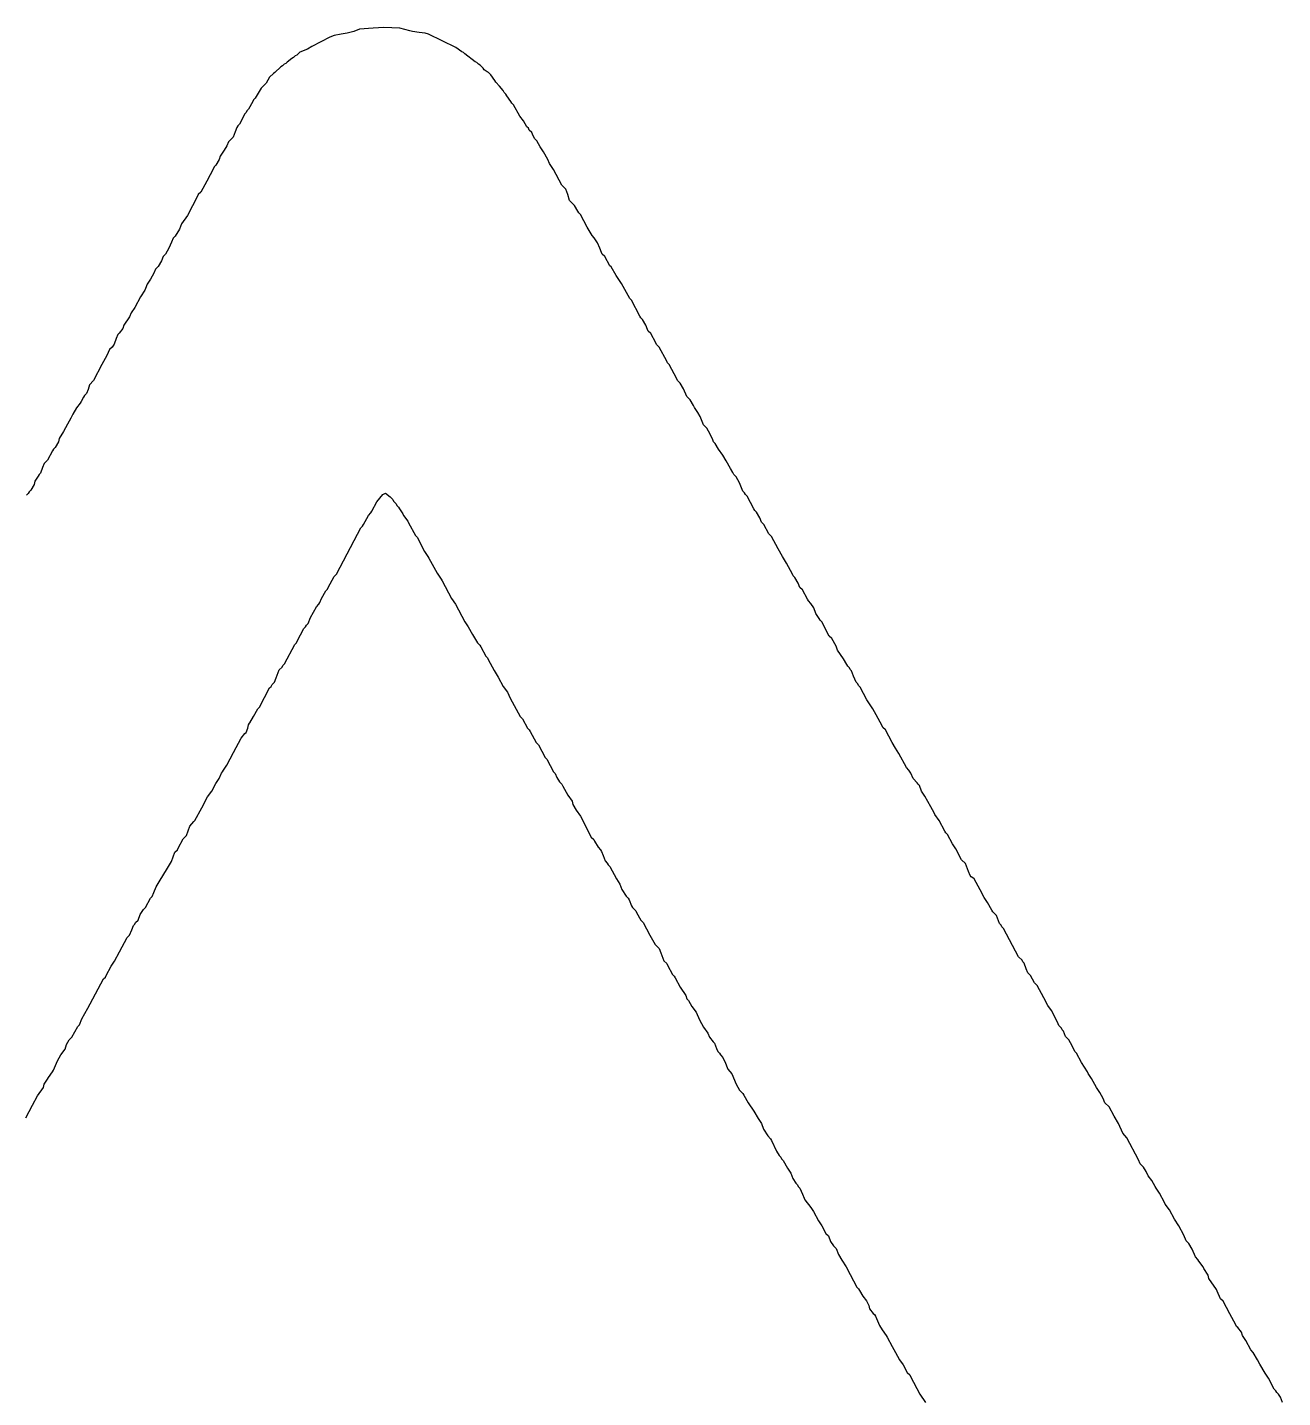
# Model space of a CAD drawing. Header units: inches. Extents: x 0 to 5379, y 0 to 5429.
# Drawn here: x 176.174 to 178.621, y 95.655 to 98.327 of the extents above; entities that cross this region are included whole.
import ezdxf

# ---------------------------------------------------------------- set-up
doc = ezdxf.new("R2010")
doc.units = ezdxf.units.IN
doc.layers.add('Bottom Overlay', color=54, linetype='Continuous')

msp = doc.modelspace()

# ---------------------------------------------------------------- linework, layer by layer
at = {"layer": 'Bottom Overlay'}
for p, q in [((176.7633, 98.308), (176.7282, 98.2893)), ((176.7715, 98.3113), (176.7633, 98.308)), ((176.7854, 98.3138), (176.7715, 98.3113)), ((176.7968, 98.3154), (176.7854, 98.3138)), ((176.8099, 98.3187), (176.7968, 98.3154)), ((176.8213, 98.3236), (176.8099, 98.3187)), ((176.8475, 98.3252), (176.8213, 98.3236)), ((176.8687, 98.3268), (176.8475, 98.3252)), ((176.8998, 98.3252), (176.8687, 98.3268)), ((176.9194, 98.3203), (176.8998, 98.3252)), ((176.9243, 98.3187), (176.9194, 98.3203)), ((176.9373, 98.317), (176.9243, 98.3187)), ((176.9488, 98.3154), (176.9373, 98.317)), ((176.9553, 98.3138), (176.9488, 98.3154)), ((177.0092, 98.2876), (176.9553, 98.3138)), ((176.72, 98.2843), (176.7045, 98.2786)), ((176.7282, 98.2893), (176.72, 98.2843)), ((177.0207, 98.2794), (177.0092, 98.2876)), ((176.6743, 98.2549), (176.671, 98.2517)), ((176.6776, 98.2566), (176.6743, 98.2549)), ((176.68, 98.259), (176.6776, 98.2566)), ((176.689, 98.2664), (176.68, 98.259)), ((176.6923, 98.268), (176.689, 98.2664)), ((176.6955, 98.2713), (176.6923, 98.268)), ((176.6988, 98.2729), (176.6955, 98.2713)), ((176.7045, 98.2786), (176.6988, 98.2729)), ((177.0239, 98.2778), (177.0207, 98.2794)), ((177.0264, 98.2754), (177.0239, 98.2778)), ((177.0468, 98.2598), (177.0264, 98.2754)), ((177.0501, 98.2582), (177.0468, 98.2598)), ((177.0533, 98.2549), (177.0501, 98.2582)), ((177.0566, 98.2533), (177.0533, 98.2549)), ((176.6457, 98.2296), (176.6392, 98.2182)), ((176.6531, 98.237), (176.6457, 98.2296)), ((176.6563, 98.2386), (176.6531, 98.237)), ((176.6678, 98.25), (176.6563, 98.2386)), ((176.671, 98.2517), (176.6678, 98.25)), ((177.0623, 98.2476), (177.0566, 98.2533)), ((177.064, 98.2443), (177.0623, 98.2476)), ((177.0697, 98.2402), (177.064, 98.2443)), ((177.0729, 98.2386), (177.0697, 98.2402)), ((177.077, 98.2345), (177.0729, 98.2386)), ((177.0852, 98.2231), (177.077, 98.2345)), ((176.6277, 98.2051), (176.6196, 98.192)), ((176.6294, 98.2084), (176.6277, 98.2051)), ((176.6392, 98.2182), (176.6294, 98.2084)), ((177.0868, 98.2198), (177.0852, 98.2231)), ((177.0942, 98.2125), (177.0868, 98.2198)), ((177.1015, 98.2035), (177.0942, 98.2125)), ((177.1032, 98.2002), (177.1015, 98.2035)), ((177.1064, 98.1969), (177.1032, 98.2002)), ((176.613, 98.1822), (176.6049, 98.1675)), ((176.6147, 98.1855), (176.613, 98.1822)), ((176.6179, 98.1888), (176.6147, 98.1855)), ((176.6196, 98.192), (176.6179, 98.1888)), ((177.1081, 98.1937), (177.1064, 98.1969)), ((177.1162, 98.1822), (177.1081, 98.1937)), ((177.1179, 98.179), (177.1162, 98.1822)), ((177.1211, 98.1757), (177.1179, 98.179)), ((177.1334, 98.1536), (177.1211, 98.1757)), ((176.5967, 98.1577), (176.5918, 98.1463)), ((176.6, 98.161), (176.5967, 98.1577)), ((176.6016, 98.1643), (176.6, 98.161)), ((176.6049, 98.1675), (176.6016, 98.1643)), ((177.1408, 98.1447), (177.1334, 98.1536)), ((176.5787, 98.1234), (176.5746, 98.1128)), ((176.582, 98.1316), (176.5787, 98.1234)), ((176.5836, 98.1349), (176.582, 98.1316)), ((176.5869, 98.1381), (176.5836, 98.1349)), ((176.5918, 98.1463), (176.5869, 98.1381)), ((177.1473, 98.1332), (177.1408, 98.1447)), ((177.1506, 98.13), (177.1473, 98.1332)), ((177.1522, 98.1267), (177.1506, 98.13)), ((177.1571, 98.1218), (177.1522, 98.1267)), ((177.1587, 98.1185), (177.1571, 98.1218)), ((176.5624, 98.0956), (176.5575, 98.0875)), ((176.5656, 98.1038), (176.5624, 98.0956)), ((176.5746, 98.1128), (176.5656, 98.1038)), ((177.162, 98.1103), (177.1587, 98.1185)), ((177.1669, 98.1054), (177.162, 98.1103)), ((177.1734, 98.094), (177.1669, 98.1054)), ((177.18, 98.0842), (177.1734, 98.094)), ((176.5477, 98.0695), (176.5411, 98.0581)), ((176.5493, 98.076), (176.5477, 98.0695)), ((176.5575, 98.0875), (176.5493, 98.076)), ((177.1881, 98.0695), (177.18, 98.0842)), ((177.1914, 98.0613), (177.1881, 98.0695)), ((176.5362, 98.0515), (176.5232, 98.027)), ((176.5379, 98.0548), (176.5362, 98.0515)), ((176.5411, 98.0581), (176.5379, 98.0548)), ((177.1996, 98.0499), (177.1914, 98.0613)), ((177.2159, 98.0189), (177.1996, 98.0499)), ((176.5232, 98.027), (176.5117, 98.0058)), ((177.2233, 98.0115), (177.2159, 98.0189)), ((176.5052, 97.9976), (176.4856, 97.96)), ((176.5068, 98.0009), (176.5052, 97.9976)), ((176.5117, 98.0058), (176.5068, 98.0009)), ((177.2273, 98.0009), (177.2233, 98.0115)), ((177.2306, 97.9894), (177.2273, 98.0009)), ((177.2404, 97.9796), (177.2306, 97.9894)), ((176.4856, 97.96), (176.4742, 97.9437)), ((177.2469, 97.9682), (177.2404, 97.9796)), ((177.2486, 97.9649), (177.2469, 97.9682)), ((177.2519, 97.9617), (177.2486, 97.9649)), ((177.2649, 97.9372), (177.2519, 97.9617)), ((176.4701, 97.9331), (176.4619, 97.92)), ((176.4742, 97.9437), (176.4701, 97.9331)), ((177.2731, 97.9241), (177.2649, 97.9372)), ((176.4545, 97.9078), (176.4496, 97.8963)), ((176.4578, 97.9159), (176.4545, 97.9078)), ((176.4619, 97.92), (176.4578, 97.9159)), ((177.2747, 97.9208), (177.2731, 97.9241)), ((177.2788, 97.9167), (177.2747, 97.9208)), ((177.2853, 97.9069), (177.2788, 97.9167)), ((177.2894, 97.8963), (177.2853, 97.9069)), ((176.4382, 97.88), (176.4349, 97.8718)), ((176.4431, 97.8849), (176.4382, 97.88)), ((176.4496, 97.8963), (176.4431, 97.8849)), ((177.2927, 97.8881), (177.2894, 97.8963)), ((177.2943, 97.8849), (177.2927, 97.8881)), ((177.2992, 97.88), (177.2943, 97.8849)), ((177.309, 97.862), (177.2992, 97.88)), ((176.4235, 97.8555), (176.4202, 97.8473)), ((176.4284, 97.8604), (176.4235, 97.8555)), ((176.4349, 97.8718), (176.4284, 97.8604)), ((177.3115, 97.8596), (177.309, 97.862)), ((177.3213, 97.8432), (177.3115, 97.8596)), ((176.4072, 97.8261), (176.4039, 97.8179)), ((176.4137, 97.8359), (176.4072, 97.8261)), ((176.4202, 97.8473), (176.4137, 97.8359)), ((177.3319, 97.8277), (177.3213, 97.8432)), ((177.3417, 97.8097), (177.3319, 97.8277)), ((176.3941, 97.8016), (176.3827, 97.7803)), ((176.4023, 97.8146), (176.3941, 97.8016)), ((176.4039, 97.8179), (176.4023, 97.8146)), ((177.3482, 97.7983), (177.3417, 97.8097)), ((176.3827, 97.7803), (176.3761, 97.7705)), ((177.3515, 97.795), (177.3482, 97.7983)), ((177.3679, 97.764), (177.3515, 97.795)), ((176.3614, 97.746), (176.3598, 97.7395)), ((176.3729, 97.7623), (176.3614, 97.746)), ((176.3761, 97.7705), (176.3729, 97.7623)), ((177.3695, 97.7607), (177.3679, 97.764)), ((177.3728, 97.7574), (177.3695, 97.7607)), ((177.3793, 97.746), (177.3728, 97.7574)), ((177.3826, 97.7378), (177.3793, 97.746)), ((176.3467, 97.7199), (176.3426, 97.7092)), ((176.35, 97.728), (176.3467, 97.7199)), ((176.3524, 97.7305), (176.35, 97.728)), ((176.3598, 97.7395), (176.3524, 97.7305)), ((177.3842, 97.7346), (177.3826, 97.7378)), ((177.3891, 97.7297), (177.3842, 97.7346)), ((177.3989, 97.7117), (177.3891, 97.7297)), ((176.3336, 97.6986), (176.3287, 97.6872)), ((176.3385, 97.7035), (176.3336, 97.6986)), ((176.3426, 97.7092), (176.3385, 97.7035)), ((177.4005, 97.7084), (177.3989, 97.7117)), ((177.4054, 97.7035), (177.4005, 97.7084)), ((177.4201, 97.6758), (177.4054, 97.7035)), ((176.3189, 97.6692), (176.3026, 97.6382)), ((176.3287, 97.6872), (176.3189, 97.6692)), ((177.4218, 97.6725), (177.4201, 97.6758)), ((177.425, 97.6692), (177.4218, 97.6725)), ((177.4397, 97.6414), (177.425, 97.6692)), ((177.4414, 97.6382), (177.4397, 97.6414)), ((176.2887, 97.6129), (176.2846, 97.6088)), ((176.292, 97.621), (176.2887, 97.6129)), ((176.2944, 97.63), (176.292, 97.621)), ((176.3026, 97.6382), (176.2944, 97.63)), ((177.4463, 97.6333), (177.4414, 97.6382)), ((177.4528, 97.6218), (177.4463, 97.6333)), ((177.4593, 97.6071), (177.4528, 97.6218)), ((176.2765, 97.5941), (176.2691, 97.5851)), ((176.2781, 97.5973), (176.2765, 97.5941)), ((176.283, 97.6055), (176.2781, 97.5973)), ((176.2846, 97.6088), (176.283, 97.6055)), ((177.4659, 97.6006), (177.4593, 97.6071)), ((177.4724, 97.5892), (177.4659, 97.6006)), ((177.4741, 97.5859), (177.4724, 97.5892)), ((177.4806, 97.5761), (177.4741, 97.5859)), ((176.2585, 97.5647), (176.252, 97.5532)), ((176.2618, 97.5728), (176.2585, 97.5647)), ((176.2691, 97.5851), (176.2618, 97.5728)), ((177.4855, 97.5679), (177.4806, 97.5761)), ((177.492, 97.5516), (177.4855, 97.5679)), ((176.2438, 97.5385), (176.2356, 97.5254)), ((176.252, 97.5532), (176.2438, 97.5385)), ((177.4986, 97.545), (177.492, 97.5516)), ((177.5051, 97.5336), (177.4986, 97.545)), ((177.51, 97.5222), (177.5051, 97.5336)), ((176.2274, 97.5075), (176.2242, 97.5042)), ((176.234, 97.5189), (176.2274, 97.5075)), ((176.2356, 97.5254), (176.234, 97.5189)), ((177.5116, 97.5189), (177.51, 97.5222)), ((177.5149, 97.5156), (177.5116, 97.5189)), ((177.5214, 97.5042), (177.5149, 97.5156)), ((176.2127, 97.483), (176.2062, 97.4764)), ((176.2225, 97.5009), (176.2127, 97.483)), ((176.2242, 97.5042), (176.2225, 97.5009)), ((177.5296, 97.4928), (177.5214, 97.5042)), ((177.5361, 97.4813), (177.5296, 97.4928)), ((177.5443, 97.4666), (177.5361, 97.4813)), ((176.1948, 97.4519), (176.1882, 97.4421)), ((176.1964, 97.4552), (176.1948, 97.4519)), ((176.1989, 97.4576), (176.1964, 97.4552)), ((176.2029, 97.4683), (176.1989, 97.4576)), ((176.2062, 97.4764), (176.2029, 97.4683)), ((177.5492, 97.4585), (177.5443, 97.4666)), ((177.5508, 97.4552), (177.5492, 97.4585)), ((177.5557, 97.4503), (177.5508, 97.4552)), ((176.1866, 97.4356), (176.1801, 97.4241)), ((176.1882, 97.4421), (176.1866, 97.4356)), ((177.5623, 97.4388), (177.5557, 97.4503)), ((177.5688, 97.4225), (177.5623, 97.4388)), ((176.1752, 97.4176), (176.1719, 97.4143)), ((176.1768, 97.4209), (176.1752, 97.4176)), ((176.1801, 97.4241), (176.1768, 97.4209)), ((176.845, 97.3833), (176.8548, 97.4013)), ((176.8548, 97.4013), (176.8663, 97.416)), ((176.8663, 97.416), (176.872, 97.4184)), ((176.872, 97.4184), (176.881, 97.4111)), ((176.881, 97.4111), (176.8859, 97.4062)), ((176.8859, 97.4062), (176.8875, 97.4029)), ((176.8875, 97.4029), (176.8924, 97.398)), ((177.5721, 97.4192), (177.5688, 97.4225)), ((177.5737, 97.416), (177.5721, 97.4192)), ((177.577, 97.4127), (177.5737, 97.416)), ((177.5901, 97.3882), (177.577, 97.4127)), ((176.8287, 97.3572), (176.8385, 97.3751)), ((176.8385, 97.3751), (176.8434, 97.38)), ((176.8434, 97.38), (176.845, 97.3833)), ((176.8924, 97.398), (176.894, 97.3947)), ((176.894, 97.3947), (176.8973, 97.3915)), ((176.8973, 97.3915), (176.8989, 97.3882)), ((176.8989, 97.3882), (176.9055, 97.3784)), ((176.9055, 97.3784), (176.9071, 97.3751)), ((176.9071, 97.3751), (176.9153, 97.3637)), ((177.5917, 97.3849), (177.5901, 97.3882)), ((177.595, 97.3817), (177.5917, 97.3849)), ((177.6015, 97.3702), (177.595, 97.3817)), ((176.8107, 97.3261), (176.8238, 97.3506)), ((176.8238, 97.3506), (176.8271, 97.3539)), ((176.8271, 97.3539), (176.8287, 97.3572)), ((176.9153, 97.3637), (176.9169, 97.3604)), ((176.9169, 97.3604), (176.93, 97.3359)), ((177.6048, 97.3621), (177.6015, 97.3702)), ((177.6097, 97.3572), (177.6048, 97.3621)), ((177.6195, 97.3392), (177.6097, 97.3572)), ((176.7764, 97.2608), (176.8107, 97.3261)), ((176.93, 97.3359), (176.9333, 97.3327)), ((176.9333, 97.3327), (176.948, 97.3049)), ((177.6244, 97.3343), (177.6195, 97.3392)), ((177.6374, 97.3098), (177.6244, 97.3343)), ((176.948, 97.3049), (176.9545, 97.2951)), ((176.9545, 97.2951), (176.9561, 97.2918)), ((176.9561, 97.2918), (176.9725, 97.2624)), ((177.6456, 97.2951), (177.6374, 97.3098)), ((177.6538, 97.282), (177.6456, 97.2951)), ((177.6652, 97.2608), (177.6538, 97.282)), ((176.7601, 97.2346), (176.7715, 97.2559)), ((176.7715, 97.2559), (176.7764, 97.2608)), ((176.9725, 97.2624), (176.9806, 97.251)), ((176.9806, 97.251), (176.9823, 97.2477)), ((176.9823, 97.2477), (177.0002, 97.2134)), ((177.6668, 97.2575), (177.6652, 97.2608)), ((177.6701, 97.2542), (177.6668, 97.2575)), ((177.6766, 97.2428), (177.6701, 97.2542)), ((177.6799, 97.2346), (177.6766, 97.2428)), ((176.7437, 97.2052), (176.747, 97.2134)), ((176.747, 97.2134), (176.7552, 97.2281)), ((176.7552, 97.2281), (176.7584, 97.2314)), ((176.7584, 97.2314), (176.7601, 97.2346)), ((177.0002, 97.2134), (177.0084, 97.2019)), ((177.6848, 97.2297), (177.6799, 97.2346)), ((177.6946, 97.2117), (177.6848, 97.2297)), ((177.6963, 97.2085), (177.6946, 97.2117)), ((176.7258, 97.1758), (176.7372, 97.197)), ((176.7372, 97.197), (176.7421, 97.2019)), ((176.7421, 97.2019), (176.7437, 97.2052)), ((177.0084, 97.2019), (177.0264, 97.1676)), ((177.7012, 97.2036), (177.6963, 97.2085)), ((177.7069, 97.1946), (177.7012, 97.2036)), ((177.711, 97.184), (177.7069, 97.1946)), ((176.716, 97.1578), (176.7176, 97.1611)), ((176.7176, 97.1611), (176.7209, 97.1644)), ((176.7209, 97.1644), (176.7258, 97.1758)), ((177.0264, 97.1676), (177.0329, 97.1578)), ((177.7175, 97.1742), (177.711, 97.184)), ((177.7191, 97.1709), (177.7175, 97.1742)), ((177.7224, 97.1676), (177.7191, 97.1709)), ((177.7371, 97.1399), (177.7224, 97.1676)), ((176.6996, 97.1301), (176.7127, 97.1546)), ((176.7127, 97.1546), (176.716, 97.1578)), ((177.0329, 97.1578), (177.0411, 97.1431)), ((177.0411, 97.1431), (177.0493, 97.1301)), ((177.742, 97.135), (177.7371, 97.1399)), ((177.7502, 97.1203), (177.742, 97.135)), ((176.6751, 97.0859), (176.6947, 97.1235)), ((176.6947, 97.1235), (176.698, 97.1268)), ((176.698, 97.1268), (176.6996, 97.1301)), ((177.0493, 97.1301), (177.0509, 97.1268)), ((177.0509, 97.1268), (177.0558, 97.1219)), ((177.0558, 97.1219), (177.0574, 97.1186)), ((177.0574, 97.1186), (177.0672, 97.1006)), ((177.7534, 97.1121), (177.7502, 97.1203)), ((177.7649, 97.0957), (177.7534, 97.1121)), ((176.6645, 97.0737), (176.6702, 97.0794)), ((176.6702, 97.0794), (176.6718, 97.0827)), ((176.6718, 97.0827), (176.6751, 97.0859)), ((177.0672, 97.1006), (177.0705, 97.0974)), ((177.0705, 97.0974), (177.0721, 97.0941)), ((177.0721, 97.0941), (177.0836, 97.0729)), ((177.7714, 97.0843), (177.7649, 97.0957)), ((177.773, 97.081), (177.7714, 97.0843)), ((177.7763, 97.0778), (177.773, 97.081)), ((177.7779, 97.0745), (177.7763, 97.0778)), ((176.6555, 97.05), (176.6588, 97.0582)), ((176.6588, 97.0582), (176.6645, 97.0737)), ((177.0836, 97.0729), (177.0917, 97.0598)), ((177.0917, 97.0598), (177.1015, 97.0418)), ((177.7804, 97.0721), (177.7779, 97.0745)), ((177.7845, 97.0614), (177.7804, 97.0721)), ((177.7894, 97.05), (177.7845, 97.0614)), ((176.6261, 97.001), (176.6457, 97.0386)), ((176.6457, 97.0386), (176.649, 97.0418)), ((176.649, 97.0418), (176.6506, 97.0451)), ((176.6506, 97.0451), (176.6555, 97.05)), ((177.1015, 97.0418), (177.1097, 97.0304)), ((177.1097, 97.0304), (177.1146, 97.019)), ((177.7926, 97.0467), (177.7894, 97.05)), ((177.7943, 97.0435), (177.7926, 97.0467)), ((177.7975, 97.0402), (177.7943, 97.0435)), ((177.8106, 97.0157), (177.7975, 97.0402)), ((176.6147, 96.983), (176.6228, 96.9977)), ((176.6228, 96.9977), (176.6261, 97.001)), ((177.1146, 97.019), (177.1342, 96.983)), ((177.8221, 96.9977), (177.8106, 97.0157)), ((177.8286, 96.9863), (177.8221, 96.9977)), ((176.6073, 96.9708), (176.6147, 96.983)), ((177.1342, 96.983), (177.1391, 96.9781)), ((177.1391, 96.9781), (177.1489, 96.9601)), ((177.84, 96.965), (177.8286, 96.9863)), ((176.5902, 96.9405), (176.5975, 96.9495)), ((176.5975, 96.9495), (176.6, 96.952)), ((176.6, 96.952), (176.6032, 96.9601)), ((176.6032, 96.9601), (176.6049, 96.9667)), ((176.6049, 96.9667), (176.6065, 96.9699)), ((176.6065, 96.9699), (176.6073, 96.9708)), ((177.1489, 96.9601), (177.1522, 96.9569)), ((177.1522, 96.9569), (177.1538, 96.9536)), ((177.1538, 96.9536), (177.1653, 96.9324)), ((177.8417, 96.9618), (177.84, 96.965)), ((177.8466, 96.9569), (177.8417, 96.9618)), ((177.8596, 96.9324), (177.8466, 96.9569)), ((176.5755, 96.9128), (176.5902, 96.9405)), ((177.1653, 96.9324), (177.1702, 96.9275)), ((177.1702, 96.9275), (177.1832, 96.903)), ((177.8662, 96.9209), (177.8596, 96.9324)), ((177.8727, 96.9111), (177.8662, 96.9209)), ((176.5624, 96.8883), (176.5755, 96.9128)), ((177.1832, 96.903), (177.1865, 96.8997)), ((177.1865, 96.8997), (177.1996, 96.8752)), ((177.8874, 96.8833), (177.8727, 96.9111)), ((176.5477, 96.8621), (176.5518, 96.8727)), ((176.5518, 96.8727), (176.5542, 96.8752)), ((176.5542, 96.8752), (176.5558, 96.8784)), ((176.5558, 96.8784), (176.5624, 96.8883)), ((177.1996, 96.8752), (177.2028, 96.8719)), ((177.2028, 96.8719), (177.2061, 96.8637)), ((177.8923, 96.8784), (177.8874, 96.8833)), ((177.8964, 96.8727), (177.8923, 96.8784)), ((177.9005, 96.8621), (177.8964, 96.8727)), ((176.5248, 96.8262), (176.533, 96.8376)), ((176.533, 96.8376), (176.5411, 96.8523)), ((176.5411, 96.8523), (176.5477, 96.8621)), ((177.2061, 96.8637), (177.211, 96.8556)), ((177.211, 96.8556), (177.2159, 96.8507)), ((177.2159, 96.8507), (177.2175, 96.8474)), ((177.2175, 96.8474), (177.2273, 96.8294)), ((177.9086, 96.8539), (177.9005, 96.8621)), ((177.9103, 96.8507), (177.9086, 96.8539)), ((177.9127, 96.8482), (177.9103, 96.8507)), ((177.9168, 96.8376), (177.9127, 96.8482)), ((177.9234, 96.8278), (177.9168, 96.8376)), ((176.5134, 96.8049), (176.5248, 96.8262)), ((177.2273, 96.8294), (177.2355, 96.818)), ((177.2355, 96.818), (177.2371, 96.8115)), ((177.2371, 96.8115), (177.2437, 96.8)), ((177.9348, 96.8066), (177.9234, 96.8278)), ((176.5003, 96.7804), (176.5134, 96.8049)), ((177.2437, 96.8), (177.2519, 96.7886)), ((177.2519, 96.7886), (177.2731, 96.7477)), ((177.9413, 96.7951), (177.9348, 96.8066)), ((177.943, 96.7919), (177.9413, 96.7951)), ((177.9511, 96.7804), (177.943, 96.7919)), ((176.484, 96.751), (176.4905, 96.769)), ((176.4905, 96.769), (176.4978, 96.778)), ((176.4978, 96.778), (176.5003, 96.7804)), ((177.9626, 96.7592), (177.9511, 96.7804)), ((177.9642, 96.7559), (177.9626, 96.7592)), ((176.4676, 96.7265), (176.4774, 96.7445)), ((176.4774, 96.7445), (176.484, 96.751)), ((177.2731, 96.7477), (177.278, 96.7428)), ((177.278, 96.7428), (177.2796, 96.7396)), ((177.2796, 96.7396), (177.2862, 96.7281)), ((177.9675, 96.7526), (177.9642, 96.7559)), ((177.9773, 96.7347), (177.9675, 96.7526)), ((177.9838, 96.7249), (177.9773, 96.7347)), ((176.4545, 96.7004), (176.4611, 96.7183)), ((176.4611, 96.7183), (176.466, 96.7232)), ((176.466, 96.7232), (176.4676, 96.7265)), ((177.2862, 96.7281), (177.2911, 96.7232)), ((177.2911, 96.7232), (177.2927, 96.72)), ((177.2927, 96.72), (177.296, 96.7118)), ((177.296, 96.7118), (177.3, 96.7012)), ((177.9952, 96.7036), (177.9838, 96.7249)), ((176.4325, 96.6636), (176.4447, 96.684)), ((176.4447, 96.684), (176.4464, 96.6873)), ((176.4464, 96.6873), (176.4545, 96.7004)), ((177.3, 96.7012), (177.3041, 96.6971)), ((177.3041, 96.6971), (177.3058, 96.6938)), ((177.3058, 96.6938), (177.309, 96.6906)), ((177.309, 96.6906), (177.3221, 96.6661)), ((178.0026, 96.6963), (177.9952, 96.7036)), ((178.0083, 96.6808), (178.0026, 96.6963)), ((178.0116, 96.6726), (178.0083, 96.6808)), ((176.4202, 96.6399), (176.4243, 96.6505)), ((176.4243, 96.6505), (176.4325, 96.6636)), ((177.3221, 96.6661), (177.3286, 96.6562)), ((177.3286, 96.6562), (177.3327, 96.6456)), ((178.014, 96.6701), (178.0116, 96.6726)), ((178.0173, 96.6685), (178.014, 96.6701)), ((178.0197, 96.6661), (178.0173, 96.6685)), ((178.0312, 96.6448), (178.0197, 96.6661)), ((176.4039, 96.6105), (176.4137, 96.6285)), ((176.4137, 96.6285), (176.417, 96.6317)), ((176.417, 96.6317), (176.4202, 96.6399)), ((177.3327, 96.6456), (177.3409, 96.6326)), ((177.3409, 96.6326), (177.345, 96.6285)), ((177.345, 96.6285), (177.3466, 96.6252)), ((177.3466, 96.6252), (177.3515, 96.6138)), ((178.0394, 96.6301), (178.0312, 96.6448)), ((178.0459, 96.6203), (178.0394, 96.6301)), ((176.3933, 96.5966), (176.3998, 96.6064)), ((176.3998, 96.6064), (176.4039, 96.6105)), ((177.3515, 96.6138), (177.3531, 96.6105)), ((177.3531, 96.6105), (177.3597, 96.604)), ((177.3597, 96.604), (177.3613, 96.6007)), ((177.3613, 96.6007), (177.3695, 96.586)), ((178.0541, 96.6056), (178.0459, 96.6203)), ((178.0557, 96.6023), (178.0541, 96.6056)), ((178.063, 96.595), (178.0557, 96.6023)), ((176.3769, 96.5672), (176.3802, 96.5754)), ((176.3802, 96.5754), (176.3827, 96.5778)), ((176.3827, 96.5778), (176.3843, 96.5811)), ((176.3843, 96.5811), (176.3892, 96.586)), ((176.3892, 96.586), (176.3933, 96.5966)), ((177.3695, 96.586), (177.3744, 96.5811)), ((177.3744, 96.5811), (177.3875, 96.5566)), ((178.0688, 96.5795), (178.063, 96.595)), ((178.072, 96.5762), (178.0688, 96.5795)), ((178.0737, 96.5729), (178.072, 96.5762)), ((178.0769, 96.5697), (178.0737, 96.5729)), ((176.3532, 96.5239), (176.368, 96.5517)), ((176.368, 96.5517), (176.3729, 96.5566)), ((176.3729, 96.5566), (176.3769, 96.5672)), ((177.3875, 96.5566), (177.3973, 96.5386)), ((178.1063, 96.5141), (178.0769, 96.5697)), ((176.3434, 96.5059), (176.3532, 96.5239)), ((177.3973, 96.5386), (177.4054, 96.5304)), ((177.4054, 96.5304), (177.4087, 96.5223)), ((177.4087, 96.5223), (177.4144, 96.5068)), ((176.3271, 96.4782), (176.3369, 96.4961)), ((176.3369, 96.4961), (176.3434, 96.5059)), ((177.4144, 96.5068), (177.4201, 96.501)), ((177.4201, 96.501), (177.4218, 96.4978)), ((177.4218, 96.4978), (177.4316, 96.4798)), ((178.1129, 96.5076), (178.1063, 96.5141)), ((178.1145, 96.5043), (178.1129, 96.5076)), ((178.117, 96.5019), (178.1145, 96.5043)), ((178.121, 96.4912), (178.117, 96.5019)), ((178.1243, 96.4831), (178.121, 96.4912)), ((176.2961, 96.4226), (176.3222, 96.4716)), ((176.3222, 96.4716), (176.3255, 96.4749)), ((176.3255, 96.4749), (176.3271, 96.4782)), ((177.4316, 96.4798), (177.4348, 96.4765)), ((177.4348, 96.4765), (177.4365, 96.4733)), ((177.4365, 96.4733), (177.4463, 96.4553)), ((178.1292, 96.4782), (178.1243, 96.4831)), ((178.1374, 96.4635), (178.1292, 96.4782)), ((178.1423, 96.4586), (178.1374, 96.4635)), ((177.4463, 96.4553), (177.4577, 96.439)), ((177.4577, 96.439), (177.4593, 96.4324)), ((178.1554, 96.434), (178.1423, 96.4586)), ((176.2797, 96.3932), (176.2912, 96.4144)), ((176.2912, 96.4144), (176.2961, 96.4226)), ((177.4593, 96.4324), (177.4626, 96.4291)), ((177.4626, 96.4291), (177.4691, 96.4177)), ((177.4691, 96.4177), (177.4773, 96.4063)), ((178.1635, 96.4193), (178.1554, 96.434)), ((178.1701, 96.4095), (178.1635, 96.4193)), ((176.2748, 96.3818), (176.2797, 96.3932)), ((177.4773, 96.4063), (177.4839, 96.3916)), ((177.4839, 96.3916), (177.492, 96.3769)), ((178.1782, 96.3948), (178.1701, 96.4095)), ((178.1831, 96.3834), (178.1782, 96.3948)), ((178.1848, 96.3801), (178.1831, 96.3834)), ((176.2552, 96.3524), (176.2601, 96.3573)), ((176.2601, 96.3573), (176.2716, 96.3785)), ((176.2716, 96.3785), (176.2748, 96.3818)), ((177.492, 96.3769), (177.5002, 96.3654)), ((177.5002, 96.3654), (177.5035, 96.3573)), ((177.5035, 96.3573), (177.5108, 96.3483)), ((178.1897, 96.3752), (178.1848, 96.3801)), ((178.1913, 96.372), (178.1897, 96.3752)), ((178.1937, 96.3695), (178.1913, 96.372)), ((178.1978, 96.3589), (178.1937, 96.3695)), ((178.2044, 96.3524), (178.1978, 96.3589)), ((176.2389, 96.3229), (176.2471, 96.3344)), ((176.2471, 96.3344), (176.2495, 96.3434)), ((176.2495, 96.3434), (176.2552, 96.3524)), ((177.5108, 96.3483), (177.5133, 96.3458)), ((177.5133, 96.3458), (177.5173, 96.3352)), ((177.5173, 96.3352), (177.5198, 96.3295)), ((178.2109, 96.3409), (178.2044, 96.3524)), ((178.2158, 96.3295), (178.2109, 96.3409)), ((176.2242, 96.2935), (176.2323, 96.3115)), ((176.2323, 96.3115), (176.2389, 96.3229)), ((177.5198, 96.3295), (177.5231, 96.3262)), ((177.5231, 96.3262), (177.5247, 96.3229)), ((177.5247, 96.3229), (177.5296, 96.318)), ((177.5296, 96.318), (177.5345, 96.3066)), ((177.5345, 96.3066), (177.5378, 96.2984)), ((178.2191, 96.3262), (178.2158, 96.3295)), ((178.2289, 96.3082), (178.2191, 96.3262)), ((178.2403, 96.2903), (178.2289, 96.3082)), ((176.2127, 96.2756), (176.2144, 96.2788)), ((176.2144, 96.2788), (176.2225, 96.2903)), ((176.2225, 96.2903), (176.2242, 96.2935)), ((177.5378, 96.2984), (177.5394, 96.2952)), ((177.5394, 96.2952), (177.5468, 96.2862)), ((177.5468, 96.2862), (177.5557, 96.2658)), ((178.2419, 96.287), (178.2403, 96.2903)), ((178.2485, 96.2772), (178.2419, 96.287)), ((178.2583, 96.2592), (178.2485, 96.2772)), ((176.1931, 96.2429), (176.2046, 96.2592)), ((176.2046, 96.2592), (176.2062, 96.2658)), ((176.2062, 96.2658), (176.2127, 96.2756)), ((177.5557, 96.2658), (177.5623, 96.2543)), ((177.5623, 96.2543), (177.5688, 96.2478)), ((178.2648, 96.2494), (178.2583, 96.2592)), ((178.2714, 96.238), (178.2648, 96.2494)), ((176.1703, 96.2004), (176.1833, 96.2249)), ((176.1833, 96.2249), (176.1931, 96.2429)), ((177.5688, 96.2478), (177.5704, 96.2445)), ((177.5704, 96.2445), (177.5786, 96.2298)), ((177.5786, 96.2298), (177.5901, 96.2135)), ((178.2746, 96.2298), (178.2714, 96.238)), ((178.2828, 96.2217), (178.2746, 96.2298)), ((177.5901, 96.2135), (177.5982, 96.1988)), ((177.5982, 96.1988), (177.6048, 96.189)), ((178.2926, 96.2037), (178.2828, 96.2217)), ((178.3008, 96.189), (178.2926, 96.2037)), ((177.6048, 96.189), (177.6088, 96.1784)), ((177.6088, 96.1784), (177.617, 96.1653)), ((178.3098, 96.1702), (178.3008, 96.189)), ((178.3171, 96.1612), (178.3098, 96.1702)), ((177.617, 96.1653), (177.6227, 96.1596)), ((177.6227, 96.1596), (177.6244, 96.1563)), ((177.6244, 96.1563), (177.6342, 96.1351)), ((178.34, 96.1187), (178.3171, 96.1612)), ((177.6342, 96.1351), (177.6391, 96.1269)), ((177.6391, 96.1269), (177.6423, 96.1236)), ((177.6423, 96.1236), (177.644, 96.1204)), ((177.644, 96.1204), (177.6472, 96.1171)), ((177.6472, 96.1171), (177.6554, 96.1024)), ((178.3432, 96.1106), (178.34, 96.1187)), ((177.6554, 96.1024), (177.6619, 96.0926)), ((177.6619, 96.0926), (177.666, 96.082)), ((178.3498, 96.104), (178.3432, 96.1106)), ((178.3547, 96.0959), (178.3498, 96.104)), ((178.3588, 96.0869), (178.3547, 96.0959)), ((177.666, 96.082), (177.6717, 96.073)), ((177.6717, 96.073), (177.675, 96.0697)), ((177.675, 96.0697), (177.6766, 96.0664)), ((177.6766, 96.0664), (177.6799, 96.0632)), ((177.6799, 96.0632), (177.6848, 96.0517)), ((178.3661, 96.0779), (178.3588, 96.0869)), ((178.3726, 96.0664), (178.3661, 96.0779)), ((178.3743, 96.0632), (178.3726, 96.0664)), ((178.3808, 96.0534), (178.3743, 96.0632)), ((177.6848, 96.0517), (177.6881, 96.0436)), ((177.6881, 96.0436), (177.6897, 96.0403)), ((177.6897, 96.0403), (177.7012, 96.0256)), ((178.3906, 96.0354), (178.3808, 96.0534)), ((177.7012, 96.0256), (177.7061, 96.0174)), ((177.7061, 96.0174), (177.7159, 95.9995)), ((178.3923, 96.0321), (178.3906, 96.0354)), ((178.4004, 96.0207), (178.3923, 96.0321)), ((178.4102, 96.0027), (178.4004, 96.0207)), ((177.7159, 95.9995), (177.7224, 95.9897)), ((177.7224, 95.9897), (177.7306, 95.9749)), ((178.4184, 95.9897), (178.4102, 96.0027)), ((178.4282, 95.9717), (178.4184, 95.9897)), ((177.7306, 95.9749), (177.7355, 95.97)), ((177.7355, 95.97), (177.7395, 95.9594)), ((177.7395, 95.9594), (177.7453, 95.9504)), ((178.4331, 95.9602), (178.4282, 95.9717)), ((178.438, 95.9553), (178.4331, 95.9602)), ((177.7453, 95.9504), (177.7502, 95.9455)), ((177.7502, 95.9455), (177.7551, 95.9341)), ((177.7551, 95.9341), (177.7616, 95.9227)), ((178.4445, 95.9439), (178.438, 95.9553)), ((178.4511, 95.9292), (178.4445, 95.9439)), ((178.456, 95.9243), (178.4511, 95.9292)), ((177.7616, 95.9227), (177.7698, 95.9096)), ((177.7698, 95.9096), (177.7779, 95.8949)), ((178.4576, 95.921), (178.456, 95.9243)), ((178.4658, 95.9096), (178.4576, 95.921)), ((178.4674, 95.9063), (178.4658, 95.9096)), ((178.4756, 95.8933), (178.4674, 95.9063)), ((177.7779, 95.8949), (177.791, 95.8704)), ((178.4772, 95.8867), (178.4756, 95.8933)), ((178.4919, 95.8655), (178.4772, 95.8867)), ((177.791, 95.8704), (177.7943, 95.8671)), ((177.7943, 95.8671), (177.7959, 95.8638)), ((177.7959, 95.8638), (177.8024, 95.8524)), ((177.8024, 95.8524), (177.8098, 95.8434)), ((178.4936, 95.8622), (178.4919, 95.8655)), ((178.5001, 95.8475), (178.4936, 95.8622)), ((177.8098, 95.8434), (177.8139, 95.8344)), ((177.8139, 95.8344), (177.8155, 95.8279)), ((177.8155, 95.8279), (177.8229, 95.8189)), ((178.505, 95.8426), (178.5001, 95.8475)), ((178.5181, 95.8181), (178.505, 95.8426)), ((177.8229, 95.8189), (177.8253, 95.8165)), ((177.8253, 95.8165), (177.827, 95.8132)), ((177.827, 95.8132), (177.8351, 95.7952)), ((177.8351, 95.7952), (177.84, 95.7871)), ((178.5295, 95.7969), (178.5181, 95.8181)), ((178.5311, 95.7936), (178.5295, 95.7969)), ((177.84, 95.7871), (177.8482, 95.7756)), ((177.8482, 95.7756), (177.8498, 95.7724)), ((177.8498, 95.7724), (177.8596, 95.7544)), ((178.5336, 95.7911), (178.5311, 95.7936)), ((178.5409, 95.7822), (178.5336, 95.7911)), ((178.5426, 95.7756), (178.5409, 95.7822)), ((178.5491, 95.7658), (178.5426, 95.7756)), ((177.8596, 95.7544), (177.8662, 95.7429)), ((177.8662, 95.7429), (177.8743, 95.7282)), ((178.5589, 95.7478), (178.5491, 95.7658)), ((178.5638, 95.7429), (178.5589, 95.7478)), ((178.572, 95.7282), (178.5638, 95.7429)), ((177.8743, 95.7282), (177.8809, 95.7184)), ((177.8809, 95.7184), (177.889, 95.7037)), ((178.5769, 95.7201), (178.572, 95.7282)), ((178.5867, 95.7021), (178.5769, 95.7201)), ((177.889, 95.7037), (177.8939, 95.6988)), ((177.8939, 95.6988), (177.8956, 95.6956)), ((177.8956, 95.6956), (177.9135, 95.6613)), ((178.5932, 95.6923), (178.5867, 95.7021)), ((178.6047, 95.6711), (178.5932, 95.6923)), ((178.6079, 95.6678), (178.6047, 95.6711)), ((178.6096, 95.6645), (178.6079, 95.6678)), ((178.6128, 95.6613), (178.6096, 95.6645)), ((177.9135, 95.6613), (177.925, 95.6449)), ((178.6169, 95.6555), (178.6128, 95.6613)), ((178.621, 95.6449), (178.6169, 95.6555))]:
    msp.add_line(p, q, dxfattribs=at)

doc.saveas('drawing.dxf')
